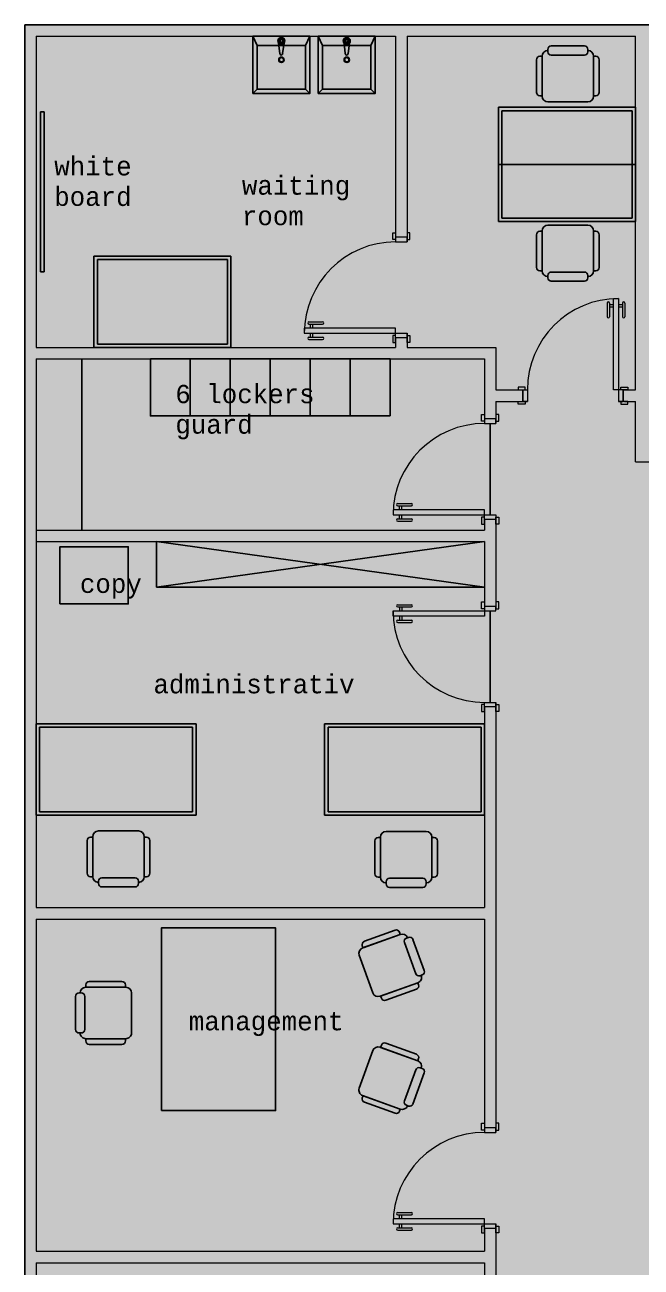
# Model space of a CAD drawing. Header units: millimetres. Extents: x 1.2 to 36.9, y 0.9 to 18.9.
# Drawn here: x 1.2 to 6.6, y 8.05 to 18.92 of the extents above; entities that cross this region are included whole.
import ezdxf

# ---------------------------------------------------------------- set-up
doc = ezdxf.new("R2010")
doc.units = ezdxf.units.MM
doc.linetypes.add('DASHED2', pattern=[9.525, 6.35, -3.175])
doc.layers.add('2', color=252, linetype='Continuous')
doc.layers.add('6', color=175, linetype='Continuous')
doc.layers.add('Doors', color=35, linetype='Continuous', lineweight=5)
doc.layers.add('Wall', color=5, linetype='Continuous', lineweight=18)
doc.styles.add('LUCIDA', font='lucon.TTF')

msp = doc.modelspace()

# ---------------------------------------------------------------- hatches: boundary and pattern name
at = {"true_color": 0xc6c4c3}
msp.add_hatch(color=9, dxfattribs=at).paths.add_polyline_path([(1.202, 18.922), (27.85, 18.922), (27.85, 18.604), (36.623, 18.604), (36.623, 15.461), (36.877, 15.46), (36.877, 7.342), (27.857, 7.342), (27.857, 7.556), (24.757, 7.556), (24.757, 0.922), (1.202, 0.922), (1.202, 18.922)])

# ---------------------------------------------------------------- linework, layer by layer
msp.add_lwpolyline([(1.202, 18.922), (27.85, 18.922), (27.85, 18.604), (36.623, 18.604), (36.623, 15.461), (36.877, 15.46), (36.877, 7.342), (27.857, 7.342), (27.857, 7.556), (24.757, 7.556), (24.757, 0.922), (1.202, 0.922), (1.202, 18.922)], close=True)
at = {"layer": '6', "ltscale": 1.2}
for p, q in [((3.238, 18.74), (3.2, 18.822)), ((3.811, 18.74), (3.773, 18.822)), ((3.238, 18.36), (3.2, 18.322)), ((3.662, 18.36), (3.7, 18.322)), ((3.811, 18.36), (3.773, 18.322)), ((4.235, 18.36), (4.273, 18.322))]:
    msp.add_line(p, q, dxfattribs=at)
at = {"layer": '6'}
for p, q in [((3.662, 18.74), (3.7, 18.822)), ((4.235, 18.74), (4.273, 18.822)), ((3.238, 18.36), (3.238, 18.74)), ((3.238, 18.74), (3.662, 18.74)), ((3.436, 18.67), (3.426, 18.762)), ((3.473, 18.761), (3.461, 18.67)), ((3.662, 18.74), (3.662, 18.36)), ((3.811, 18.36), (3.811, 18.74)), ((3.811, 18.74), (4.235, 18.74)), ((4.01, 18.67), (3.999, 18.762)), ((4.047, 18.761), (4.035, 18.67)), ((4.235, 18.74), (4.235, 18.36)), ((5.785, 18.687), (5.785, 18.707)), ((5.815, 18.737), (6.105, 18.737)), ((6.135, 18.707), (6.135, 18.687)), ((5.685, 18.617), (5.685, 18.331)), ((5.735, 18.647), (5.715, 18.647)), ((5.735, 18.301), (5.735, 18.647)), ((5.735, 18.647), (5.735, 18.297)), ((5.785, 18.697), (5.785, 18.697)), ((6.105, 18.657), (5.815, 18.657)), ((6.185, 18.301), (6.185, 18.647)), ((6.185, 18.297), (6.185, 18.647)), ((6.185, 18.647), (6.205, 18.647)), ((6.235, 18.617), (6.235, 18.331)), ((3.662, 18.36), (3.238, 18.36)), ((4.235, 18.36), (3.811, 18.36)), ((5.715, 18.301), (5.735, 18.301)), ((6.205, 18.301), (6.185, 18.301)), ((5.352, 17.6), (5.352, 18.2)), ((5.352, 18.2), (6.552, 18.2)), ((5.382, 17.23), (5.382, 18.17)), ((6.522, 18.17), (5.382, 18.17)), ((5.785, 18.247), (6.135, 18.247)), ((6.522, 18.17), (6.522, 17.23)), ((6.552, 18.2), (6.552, 17.6)), ((6.552, 17.6), (6.552, 18.2)), ((1.341, 18.16), (1.371, 18.16)), ((1.341, 18.16), (1.341, 16.76)), ((1.371, 18.16), (1.371, 16.76)), ((5.352, 17.7), (6.552, 17.7)), ((5.352, 17.2), (5.352, 17.6)), ((6.552, 17.6), (6.552, 17.2)), ((6.552, 17.2), (6.552, 17.6)), ((6.552, 17.2), (5.352, 17.2)), ((6.522, 17.23), (5.382, 17.23)), ((5.685, 16.798), (5.685, 17.085)), ((5.715, 17.115), (5.735, 17.115)), ((5.735, 16.768), (5.735, 17.118)), ((5.735, 17.115), (5.735, 16.768)), ((5.785, 17.168), (6.135, 17.168)), ((6.185, 17.118), (6.185, 16.768)), ((6.185, 17.115), (6.185, 16.768)), ((6.205, 17.115), (6.185, 17.115)), ((6.235, 16.798), (6.235, 17.085)), ((3.008, 16.898), (1.808, 16.898)), ((1.808, 16.898), (1.808, 16.098)), ((1.808, 16.098), (1.808, 16.898)), ((1.838, 16.868), (1.838, 16.128)), ((1.838, 16.868), (2.978, 16.868)), ((2.978, 16.128), (2.978, 16.868)), ((3.008, 16.098), (3.008, 16.898)), ((1.341, 16.76), (1.371, 16.76)), ((5.735, 16.768), (5.715, 16.768)), ((6.105, 16.758), (5.815, 16.758)), ((6.185, 16.768), (6.205, 16.768)), ((5.785, 16.728), (5.785, 16.708)), ((5.785, 16.718), (5.785, 16.718)), ((5.815, 16.678), (6.105, 16.678)), ((6.135, 16.708), (6.135, 16.728)), ((1.808, 16.098), (3.008, 16.098)), ((1.838, 16.128), (2.978, 16.128)), ((5.279, 15.432), (5.279, 14.632)), ((5.279, 12.991), (5.279, 13.791)), ((1.302, 12.034), (1.302, 12.804)), ((1.302, 12.804), (2.702, 12.804)), ((1.302, 12.004), (1.302, 12.804)), ((1.332, 12.034), (1.332, 12.774)), ((1.332, 12.774), (2.672, 12.774)), ((2.672, 12.034), (2.672, 12.774)), ((2.702, 12.004), (2.702, 12.804)), ((3.829, 12.004), (3.829, 12.804)), ((3.829, 12.804), (5.229, 12.804)), ((3.829, 12.004), (3.829, 12.804)), ((3.859, 12.034), (3.859, 12.774)), ((3.859, 12.774), (5.199, 12.774)), ((5.199, 12.034), (5.199, 12.774)), ((5.229, 12.004), (5.229, 12.804)), ((2.702, 12.004), (1.302, 12.004)), ((1.332, 12.034), (2.672, 12.034)), ((5.229, 12.004), (3.829, 12.004)), ((3.859, 12.034), (5.199, 12.034)), ((1.848, 11.865), (2.198, 11.865)), ((4.368, 11.861), (4.718, 11.861)), ((1.748, 11.495), (1.748, 11.781)), ((1.778, 11.811), (1.798, 11.811)), ((1.798, 11.465), (1.798, 11.815)), ((1.798, 11.811), (1.798, 11.465)), ((2.248, 11.815), (2.248, 11.465)), ((2.248, 11.811), (2.248, 11.465)), ((2.268, 11.811), (2.248, 11.811)), ((2.298, 11.495), (2.298, 11.781)), ((4.268, 11.491), (4.268, 11.778)), ((4.298, 11.808), (4.318, 11.808)), ((4.318, 11.461), (4.318, 11.811)), ((4.318, 11.808), (4.318, 11.461)), ((4.768, 11.811), (4.768, 11.461)), ((4.768, 11.808), (4.768, 11.461)), ((4.788, 11.808), (4.768, 11.808)), ((4.818, 11.491), (4.818, 11.778)), ((1.798, 11.465), (1.778, 11.465)), ((1.848, 11.425), (1.848, 11.405)), ((2.168, 11.455), (1.878, 11.455)), ((2.198, 11.405), (2.198, 11.425)), ((2.248, 11.465), (2.268, 11.465)), ((4.318, 11.461), (4.298, 11.461)), ((4.368, 11.421), (4.368, 11.401)), ((4.688, 11.451), (4.398, 11.451)), ((4.718, 11.401), (4.718, 11.421)), ((4.768, 11.461), (4.788, 11.461)), ((1.848, 11.415), (1.848, 11.415)), ((1.878, 11.375), (2.168, 11.375)), ((4.368, 11.411), (4.368, 11.411)), ((4.398, 11.371), (4.688, 11.371)), ((4.446, 10.997), (4.177, 10.9)), ((4.491, 10.96), (4.162, 10.841)), ((4.166, 10.842), (4.491, 10.96)), ((4.491, 10.96), (4.485, 10.979)), ((4.627, 10.616), (4.528, 10.888)), ((4.546, 10.927), (4.565, 10.934)), ((4.555, 10.93), (4.555, 10.93)), ((4.603, 10.916), (4.702, 10.643)), ((4.132, 10.777), (4.251, 10.448)), ((4.159, 10.861), (4.166, 10.842)), ((4.684, 10.605), (4.665, 10.598)), ((1.677, 10.447), (1.697, 10.447)), ((1.737, 10.497), (1.737, 10.517)), ((2.083, 10.497), (1.737, 10.497)), ((2.087, 10.497), (1.737, 10.497)), ((1.767, 10.547), (2.053, 10.547)), ((2.083, 10.517), (2.083, 10.497)), ((2.137, 10.097), (2.137, 10.447)), ((4.315, 10.418), (4.645, 10.537)), ((4.319, 10.419), (4.645, 10.537)), ((4.633, 10.48), (4.364, 10.383)), ((4.645, 10.537), (4.651, 10.518)), ((1.647, 10.127), (1.647, 10.417)), ((1.727, 10.417), (1.727, 10.127)), ((4.326, 10.401), (4.319, 10.419)), ((1.697, 10.097), (1.677, 10.097)), ((1.687, 10.097), (1.687, 10.097)), ((2.083, 10.047), (1.737, 10.047)), ((1.737, 10.047), (2.087, 10.047)), ((1.737, 10.047), (1.737, 10.027)), ((2.083, 10.027), (2.083, 10.047)), ((4.633, 9.91), (4.364, 10.008)), ((1.767, 9.997), (2.053, 9.997)), ((4.132, 9.613), (4.251, 9.942)), ((4.315, 9.972), (4.645, 9.853)), ((4.326, 9.99), (4.319, 9.971)), ((4.319, 9.971), (4.645, 9.853)), ((4.645, 9.853), (4.651, 9.872)), ((4.684, 9.786), (4.665, 9.793)), ((4.627, 9.775), (4.528, 9.502)), ((4.603, 9.475), (4.702, 9.747)), ((4.159, 9.529), (4.166, 9.548)), ((4.491, 9.43), (4.162, 9.549)), ((4.166, 9.548), (4.491, 9.43)), ((4.446, 9.394), (4.177, 9.491)), ((4.546, 9.464), (4.565, 9.457)), ((4.491, 9.43), (4.485, 9.412)), ((4.555, 9.46), (4.555, 9.46))]:
    msp.add_line(p, q, dxfattribs=at)
at = {"layer": '6', "linetype": 'Continuous'}
for p, q in [((1.702, 15.998), (1.702, 14.498)), ((2.355, 13.998), (5.229, 14.398)), ((2.355, 14.398), (2.355, 13.998)), ((2.355, 14.398), (5.229, 13.998)), ((2.355, 13.998), (5.229, 13.998))]:
    msp.add_line(p, q, dxfattribs=at)
at = {"layer": '6'}
for points in [[(3.7, 18.822), (3.7, 18.322), (3.2, 18.322), (3.2, 18.822)], [(4.273, 18.822), (4.273, 18.322), (3.773, 18.322), (3.773, 18.822)], [(3.436, 18.801), (3.427, 18.774), (3.45, 18.757), (3.473, 18.774), (3.464, 18.801)], [(4.009, 18.801), (4, 18.774), (4.023, 18.757), (4.046, 18.774), (4.038, 18.801)], [(1.509, 13.853), (2.109, 13.853), (2.109, 14.353), (1.509, 14.353)], [(2.399, 9.417), (3.399, 9.417), (3.399, 11.017), (2.399, 11.017)]]:
    msp.add_lwpolyline(points, close=True, dxfattribs=at)
at = {"layer": '6', "linetype": 'Continuous'}
for points in [[(2.652, 15.498), (2.302, 15.498), (2.302, 15.998), (2.652, 15.998)], [(3.002, 15.498), (2.652, 15.498), (2.652, 15.998), (3.002, 15.998)], [(3.352, 15.498), (3.002, 15.498), (3.002, 15.998), (3.352, 15.998)], [(3.702, 15.498), (3.352, 15.498), (3.352, 15.998), (3.702, 15.998)], [(4.052, 15.498), (3.702, 15.498), (3.702, 15.998), (4.052, 15.998)], [(4.402, 15.498), (4.052, 15.498), (4.052, 15.998), (4.402, 15.998)]]:
    msp.add_lwpolyline(points, close=True, dxfattribs=at)
at = {"layer": '6'}
for centre, radius in [((3.45, 18.781), 0.0309), ((3.45, 18.781), 0.0126), ((4.023, 18.781), 0.0309), ((4.023, 18.781), 0.0126), ((3.45, 18.616), 0.0237), ((3.45, 18.616), 0.019), ((4.023, 18.616), 0.0237), ((4.023, 18.616), 0.019)]:
    msp.add_circle(centre, radius, dxfattribs=at)
for centre in [(3.449, 18.67), (4.022, 18.67)]:
    msp.add_arc(centre, 0.0123, 179.5099, 359.5099, dxfattribs=at)
for centre, major_axis, start_param, end_param in [((5.815, 18.707), (-0.0212, 0.0212), -0.785398, 0.785398), ((6.105, 18.707), (-0.0212, 0.0212), 3.926991, 5.497787), ((5.715, 18.617), (-0.0212, 0.0212), -0.785398, 0.785398), ((5.785, 18.647), (0.0354, 0.0354), 0.785398, 2.356194), ((5.815, 18.687), (-0.0212, 0.0212), 0.785398, 2.356194), ((6.105, 18.687), (0.0212, 0.0212), 3.926991, 5.497787), ((6.135, 18.647), (-0.0354, 0.0354), 3.926991, 5.497787), ((6.205, 18.617), (0.0212, 0.0212), 5.497787, 7.068583), ((5.715, 18.331), (0.0212, 0.0212), 2.356194, 3.926991), ((5.785, 18.297), (-0.0354, 0.0354), 0.785398, 2.356194), ((6.135, 18.297), (0.0354, 0.0354), 3.926991, 5.497787), ((6.205, 18.331), (-0.0212, 0.0212), 2.356194, 3.926991), ((4.456, 10.969), (0.0212, 0.0212), 5.845001, 7.415797), ((4.187, 10.871), (0.0212, 0.0212), 1.132612, 2.703408), ((4.508, 10.913), (0.0354, 0.0354), 5.845001, 7.415797), ((4.556, 10.899), (0.0212, 0.0212), 1.132612, 2.703408), ((4.575, 10.905), (0.0212, 0.0212), 5.845001, 7.415797), ((4.179, 10.794), (0.0354, 0.0354), 1.132612, 2.703408), ((4.655, 10.626), (0.0212, 0.0212), 2.703408, 4.274204), ((4.628, 10.584), (0.0354, 0.0354), 4.274204, 5.845001), ((4.674, 10.633), (0.0212, 0.0212), 4.274204, 5.845001), ((1.677, 10.417), (0.0212, 0.0212), 0.785398, 2.356194), ((1.737, 10.447), (0.0354, 0.0354), 0.785398, 2.356194), ((1.697, 10.417), (-0.0212, 0.0212), 3.926991, 5.497787), ((1.767, 10.517), (0.0212, 0.0212), 0.785398, 2.356194), ((2.053, 10.517), (-0.0212, 0.0212), 3.926991, 5.497787), ((2.087, 10.447), (0.0354, 0.0354), 5.497787, 7.068583), ((4.298, 10.465), (0.0354, 0.0354), 2.703408, 4.274204), ((4.623, 10.508), (0.0212, 0.0212), 4.274204, 5.845001), ((4.354, 10.411), (0.0212, 0.0212), 2.703408, 4.274204), ((1.677, 10.127), (-0.0212, 0.0212), 0.785398, 2.356194), ((1.697, 10.127), (0.0212, 0.0212), 3.926991, 5.497787), ((1.737, 10.097), (0.0354, 0.0354), 2.356194, 3.926991), ((1.767, 10.027), (-0.0212, 0.0212), 0.785398, 2.356194), ((2.053, 10.027), (0.0212, 0.0212), 3.926991, 5.497787), ((2.087, 10.097), (-0.0354, 0.0354), 2.356194, 3.926991)]:
    msp.add_ellipse(centre, major_axis=major_axis, ratio=1, start_param=start_param, end_param=end_param, dxfattribs=at)
at = {"layer": '6', "extrusion": (0, 0, -1)}
for centre, major_axis, start_param, end_param in [((5.715, 17.085), (-0.0212, 0.0212), 5.497787, 7.068583), ((5.785, 17.118), (0.0354, 0.0354), 3.926991, 5.497787), ((6.135, 17.118), (-0.0354, 0.0354), 0.785398, 2.356194), ((6.205, 17.085), (0.0212, 0.0212), -0.785398, 0.785398), ((5.715, 16.798), (0.0212, 0.0212), 2.356194, 3.926991), ((5.785, 16.768), (-0.0354, 0.0354), 3.926991, 5.497787), ((5.815, 16.728), (0.0212, 0.0212), 3.926991, 5.497787), ((6.105, 16.728), (-0.0212, 0.0212), 0.785398, 2.356194), ((6.135, 16.768), (0.0354, 0.0354), 0.785398, 2.356194), ((6.205, 16.798), (-0.0212, 0.0212), 2.356194, 3.926991), ((5.815, 16.708), (0.0212, 0.0212), 2.356194, 3.926991), ((6.105, 16.708), (0.0212, 0.0212), 0.785398, 2.356194), ((1.848, 11.815), (-0.0354, 0.0354), 5.497787, 7.068583), ((2.198, 11.815), (-0.0354, 0.0354), 0.785398, 2.356194), ((4.368, 11.811), (-0.0354, 0.0354), 5.497787, 7.068583), ((4.718, 11.811), (-0.0354, 0.0354), 0.785398, 2.356194), ((1.778, 11.781), (-0.0212, 0.0212), 5.497787, 7.068583), ((2.268, 11.781), (0.0212, 0.0212), -0.785398, 0.785398), ((4.298, 11.778), (-0.0212, 0.0212), 5.497787, 7.068583), ((4.788, 11.778), (0.0212, 0.0212), -0.785398, 0.785398), ((1.778, 11.495), (0.0212, 0.0212), 2.356194, 3.926991), ((1.848, 11.465), (-0.0354, 0.0354), 3.926991, 5.497787), ((1.878, 11.425), (0.0212, 0.0212), 3.926991, 5.497787), ((2.168, 11.425), (-0.0212, 0.0212), 0.785398, 2.356194), ((2.198, 11.465), (0.0354, 0.0354), 0.785398, 2.356194), ((2.268, 11.495), (-0.0212, 0.0212), 2.356194, 3.926991), ((4.298, 11.491), (0.0212, 0.0212), 2.356194, 3.926991), ((4.368, 11.461), (-0.0354, 0.0354), 3.926991, 5.497787), ((4.398, 11.421), (0.0212, 0.0212), 3.926991, 5.497787), ((4.688, 11.421), (-0.0212, 0.0212), 0.785398, 2.356194), ((4.718, 11.461), (0.0354, 0.0354), 0.785398, 2.356194), ((4.788, 11.491), (-0.0212, 0.0212), 2.356194, 3.926991), ((1.878, 11.405), (0.0212, 0.0212), 2.356194, 3.926991), ((2.168, 11.405), (0.0212, 0.0212), 0.785398, 2.356194), ((4.398, 11.401), (0.0212, 0.0212), 2.356194, 3.926991), ((4.688, 11.401), (0.0212, 0.0212), 0.785398, 2.356194), ((4.354, 9.98), (-0.0212, 0.0212), 5.845001, 7.415797), ((4.298, 9.925), (-0.0354, 0.0354), 5.845001, 7.415797), ((4.623, 9.882), (-0.0212, 0.0212), 1.132612, 2.703408), ((4.655, 9.764), (-0.0212, 0.0212), 5.845001, 7.415797), ((4.628, 9.806), (-0.0354, 0.0354), 1.132612, 2.703408), ((4.674, 9.758), (-0.0212, 0.0212), 1.132612, 2.703408), ((4.179, 9.596), (-0.0354, 0.0354), 4.274204, 5.845001), ((4.187, 9.519), (-0.0212, 0.0212), 4.274204, 5.845001), ((4.556, 9.492), (-0.0212, 0.0212), 4.274204, 5.845001), ((4.575, 9.485), (-0.0212, 0.0212), 2.703408, 4.274204), ((4.456, 9.422), (-0.0212, 0.0212), 2.703408, 4.274204), ((4.508, 9.477), (-0.0354, 0.0354), 2.703408, 4.274204)]:
    msp.add_ellipse(centre, major_axis=major_axis, ratio=1, start_param=start_param, end_param=end_param, dxfattribs=at)
at = {"layer": 'Doors'}
for p, q in [((4.426, 17.042), (4.426, 17.102)), ((4.426, 17.102), (4.451, 17.102)), ((4.451, 17.102), (4.451, 17.042)), ((4.576, 17.102), (4.551, 17.102)), ((4.551, 17.102), (4.551, 17.042)), ((4.576, 17.042), (4.576, 17.102)), ((4.451, 17.042), (4.426, 17.042)), ((4.451, 17.062), (4.451, 17.022)), ((4.551, 17.062), (4.451, 17.062)), ((4.451, 17.022), (4.551, 17.022)), ((4.551, 17.062), (4.551, 17.022)), ((4.551, 17.022), (4.551, 17.062)), ((4.551, 17.042), (4.576, 17.042)), ((6.305, 16.486), (6.305, 16.366)), ((6.325, 16.486), (6.325, 16.366)), ((6.36, 16.471), (6.325, 16.471)), ((6.36, 16.451), (6.325, 16.451)), ((6.36, 16.526), (6.405, 16.526)), ((6.36, 15.726), (6.36, 16.526)), ((6.405, 16.526), (6.405, 15.726)), ((6.44, 16.471), (6.405, 16.471)), ((6.44, 16.451), (6.405, 16.451)), ((6.44, 16.486), (6.44, 16.366)), ((6.46, 16.486), (6.46, 16.366)), ((3.691, 16.322), (3.811, 16.322)), ((3.651, 16.267), (3.651, 16.222)), ((4.451, 16.267), (3.651, 16.267)), ((3.651, 16.222), (4.451, 16.222)), ((3.691, 16.302), (3.811, 16.302)), ((3.706, 16.267), (3.706, 16.302)), ((3.706, 16.187), (3.706, 16.222)), ((3.726, 16.267), (3.726, 16.302)), ((3.726, 16.187), (3.726, 16.222)), ((4.451, 16.222), (4.451, 16.267)), ((4.451, 16.182), (4.451, 16.222)), ((4.451, 16.222), (4.551, 16.222)), ((4.551, 16.182), (4.551, 16.222)), ((4.551, 16.222), (4.551, 16.182)), ((3.691, 16.187), (3.811, 16.187)), ((3.691, 16.167), (3.811, 16.167)), ((4.426, 16.202), (4.426, 16.142)), ((4.451, 16.202), (4.426, 16.202)), ((4.426, 16.142), (4.451, 16.142)), ((4.451, 16.142), (4.451, 16.202)), ((4.551, 16.182), (4.451, 16.182)), ((4.551, 16.142), (4.551, 16.202)), ((4.551, 16.202), (4.576, 16.202)), ((4.576, 16.142), (4.551, 16.142)), ((4.576, 16.202), (4.576, 16.142)), ((5.585, 15.751), (5.525, 15.751)), ((5.525, 15.751), (5.525, 15.726)), ((5.525, 15.726), (5.585, 15.726)), ((5.565, 15.726), (5.605, 15.726)), ((5.565, 15.626), (5.565, 15.726)), ((5.585, 15.726), (5.585, 15.751)), ((5.605, 15.726), (5.605, 15.626)), ((6.405, 15.726), (6.36, 15.726)), ((6.445, 15.726), (6.405, 15.726)), ((6.405, 15.726), (6.405, 15.626)), ((6.425, 15.751), (6.485, 15.751)), ((6.425, 15.726), (6.425, 15.751)), ((6.485, 15.726), (6.425, 15.726)), ((6.445, 15.626), (6.445, 15.726)), ((6.485, 15.751), (6.485, 15.726)), ((5.525, 15.601), (5.525, 15.626)), ((5.525, 15.626), (5.585, 15.626)), ((5.585, 15.601), (5.525, 15.601)), ((5.565, 15.626), (5.605, 15.626)), ((5.605, 15.626), (5.565, 15.626)), ((5.585, 15.626), (5.585, 15.601)), ((6.445, 15.626), (6.405, 15.626)), ((6.405, 15.626), (6.445, 15.626)), ((6.485, 15.626), (6.425, 15.626)), ((6.425, 15.626), (6.425, 15.601)), ((6.425, 15.601), (6.485, 15.601)), ((6.485, 15.601), (6.485, 15.626)), ((5.204, 15.452), (5.204, 15.512)), ((5.204, 15.512), (5.229, 15.512)), ((5.229, 15.452), (5.204, 15.452)), ((5.229, 15.512), (5.229, 15.452)), ((5.229, 15.472), (5.229, 15.432)), ((5.329, 15.472), (5.229, 15.472)), ((5.354, 15.512), (5.329, 15.512)), ((5.329, 15.512), (5.329, 15.452)), ((5.329, 15.472), (5.329, 15.432)), ((5.329, 15.432), (5.329, 15.472)), ((5.329, 15.452), (5.354, 15.452)), ((5.354, 15.452), (5.354, 15.512)), ((5.229, 15.432), (5.329, 15.432)), ((4.469, 14.732), (4.589, 14.732)), ((4.469, 14.712), (4.589, 14.712)), ((4.484, 14.677), (4.484, 14.712)), ((4.504, 14.677), (4.504, 14.712)), ((4.429, 14.677), (4.429, 14.632)), ((5.229, 14.677), (4.429, 14.677)), ((4.429, 14.632), (5.229, 14.632)), ((4.469, 14.597), (4.589, 14.597)), ((4.469, 14.577), (4.589, 14.577)), ((4.484, 14.597), (4.484, 14.632)), ((4.504, 14.597), (4.504, 14.632)), ((5.204, 14.612), (5.204, 14.552)), ((5.229, 14.612), (5.204, 14.612)), ((5.229, 14.632), (5.229, 14.677)), ((5.229, 14.592), (5.229, 14.632)), ((5.229, 14.632), (5.329, 14.632)), ((5.229, 14.552), (5.229, 14.612)), ((5.329, 14.592), (5.229, 14.592)), ((5.329, 14.632), (5.329, 14.592)), ((5.329, 14.552), (5.329, 14.612)), ((5.329, 14.612), (5.354, 14.612)), ((5.354, 14.612), (5.354, 14.552)), ((5.204, 14.552), (5.229, 14.552)), ((5.354, 14.552), (5.329, 14.552)), ((4.469, 13.846), (4.589, 13.846)), ((4.469, 13.826), (4.589, 13.826)), ((4.484, 13.826), (4.484, 13.791)), ((4.504, 13.826), (4.504, 13.791)), ((5.204, 13.811), (5.204, 13.871)), ((5.204, 13.871), (5.229, 13.871)), ((5.229, 13.871), (5.229, 13.811)), ((5.229, 13.831), (5.229, 13.791)), ((5.329, 13.831), (5.229, 13.831)), ((5.354, 13.871), (5.329, 13.871)), ((5.329, 13.871), (5.329, 13.811)), ((5.329, 13.791), (5.329, 13.831)), ((5.354, 13.811), (5.354, 13.871)), ((4.429, 13.746), (4.429, 13.791)), ((4.429, 13.791), (5.229, 13.791)), ((5.229, 13.746), (4.429, 13.746)), ((4.469, 13.711), (4.589, 13.711)), ((4.484, 13.746), (4.484, 13.711)), ((4.504, 13.746), (4.504, 13.711)), ((5.229, 13.811), (5.204, 13.811)), ((5.229, 13.791), (5.329, 13.791)), ((5.229, 13.791), (5.229, 13.746)), ((5.329, 13.811), (5.354, 13.811)), ((4.469, 13.691), (4.589, 13.691)), ((5.204, 12.971), (5.204, 12.911)), ((5.229, 12.971), (5.204, 12.971)), ((5.229, 12.951), (5.229, 12.991)), ((5.229, 12.991), (5.329, 12.991)), ((5.229, 12.911), (5.229, 12.971)), ((5.329, 12.951), (5.229, 12.951)), ((5.329, 12.951), (5.329, 12.991)), ((5.329, 12.991), (5.329, 12.951)), ((5.329, 12.911), (5.329, 12.971)), ((5.329, 12.971), (5.354, 12.971)), ((5.354, 12.971), (5.354, 12.911)), ((5.204, 12.911), (5.229, 12.911)), ((5.354, 12.911), (5.329, 12.911)), ((5.204, 9.246), (5.204, 9.306)), ((5.204, 9.306), (5.229, 9.306)), ((5.229, 9.246), (5.204, 9.246)), ((5.229, 9.306), (5.229, 9.246)), ((5.229, 9.266), (5.229, 9.226)), ((5.329, 9.266), (5.229, 9.266)), ((5.354, 9.306), (5.329, 9.306)), ((5.329, 9.306), (5.329, 9.246)), ((5.329, 9.266), (5.329, 9.226)), ((5.329, 9.226), (5.329, 9.266)), ((5.329, 9.246), (5.354, 9.246)), ((5.354, 9.246), (5.354, 9.306)), ((5.229, 9.226), (5.329, 9.226)), ((4.469, 8.526), (4.589, 8.526)), ((4.469, 8.506), (4.589, 8.506)), ((4.484, 8.471), (4.484, 8.506)), ((4.504, 8.471), (4.504, 8.506)), ((4.429, 8.471), (4.429, 8.426)), ((5.229, 8.471), (4.429, 8.471)), ((4.429, 8.426), (5.229, 8.426)), ((4.469, 8.391), (4.589, 8.391)), ((4.484, 8.391), (4.484, 8.426)), ((4.504, 8.391), (4.504, 8.426)), ((5.204, 8.406), (5.204, 8.346)), ((5.229, 8.406), (5.204, 8.406)), ((5.229, 8.426), (5.229, 8.471)), ((5.229, 8.386), (5.229, 8.426)), ((5.229, 8.426), (5.329, 8.426)), ((5.229, 8.346), (5.229, 8.406)), ((5.329, 8.386), (5.229, 8.386)), ((5.329, 8.386), (5.329, 8.426)), ((5.329, 8.426), (5.329, 8.386)), ((5.329, 8.346), (5.329, 8.406)), ((5.329, 8.406), (5.354, 8.406)), ((5.354, 8.406), (5.354, 8.346)), ((4.469, 8.371), (4.589, 8.371)), ((5.204, 8.346), (5.229, 8.346)), ((5.354, 8.346), (5.329, 8.346))]:
    msp.add_line(p, q, dxfattribs=at)
at = {"layer": 'Doors', "linetype": 'DASHED2', "ltscale": 1500}
for centre, start, end in [((4.451, 16.222), 90, 180), ((6.405, 15.726), 90, 180), ((5.229, 14.632), 90, 180), ((5.229, 13.791), 180, 270), ((5.229, 8.426), 90, 180)]:
    msp.add_arc(centre, 0.8, start, end, dxfattribs=at)
at = {"layer": 'Doors'}
for centre, start, end in [((6.315, 16.486), 0, 180), ((6.45, 16.486), 0, 180), ((3.691, 16.312), 90, 270), ((3.811, 16.312), 270, 90), ((6.315, 16.366), 180, 0), ((6.45, 16.366), 180, 0), ((3.691, 16.177), 90, 270), ((3.811, 16.177), 270, 90), ((4.469, 14.722), 90, 270), ((4.589, 14.722), 270, 90), ((4.469, 14.587), 90, 270), ((4.589, 14.587), 270, 90), ((4.469, 13.836), 90, 270), ((4.589, 13.836), 270, 90), ((4.469, 13.701), 90, 270), ((4.589, 13.701), 270, 90), ((4.469, 8.516), 90, 270), ((4.589, 8.516), 270, 90), ((4.469, 8.381), 90, 270), ((4.589, 8.381), 270, 90)]:
    msp.add_arc(centre, 0.01, start, end, dxfattribs=at)
at = {"layer": 'Wall', "linetype": 'Continuous'}
for p, q in [((1.202, 18.922), (1.202, 0.922)), ((4.451, 18.822), (4.451, 17.062)), ((4.551, 18.822), (4.551, 17.062)), ((6.552, 15.726), (6.552, 18.822)), ((4.551, 17.062), (4.451, 17.062)), ((1.302, 16.098), (4.451, 16.098)), ((4.551, 16.182), (4.451, 16.182)), ((4.451, 16.182), (4.451, 16.098)), ((4.551, 16.182), (4.551, 16.098)), ((4.551, 16.098), (5.329, 16.098)), ((5.329, 16.098), (5.329, 15.726)), ((1.302, 15.998), (1.302, 11.194)), ((1.302, 15.998), (5.229, 15.998)), ((5.229, 15.998), (5.229, 15.472)), ((5.329, 15.726), (5.565, 15.726)), ((5.565, 15.726), (5.565, 15.626)), ((6.445, 15.726), (6.445, 15.626)), ((6.445, 15.726), (6.552, 15.726)), ((5.329, 15.626), (5.329, 15.54)), ((5.329, 15.626), (5.565, 15.626)), ((5.329, 15.626), (5.329, 15.472)), ((6.455, 15.626), (6.552, 15.626)), ((6.552, 15.097), (6.552, 15.626)), ((5.329, 15.472), (5.229, 15.472)), ((6.552, 15.097), (8.155, 15.097)), ((5.329, 14.592), (5.229, 14.592)), ((5.229, 14.592), (5.229, 14.498)), ((5.329, 14.592), (5.329, 13.831)), ((1.302, 14.498), (5.229, 14.498)), ((1.302, 14.398), (5.229, 14.398)), ((5.229, 14.398), (5.229, 13.831)), ((5.329, 13.831), (5.229, 13.831)), ((5.329, 12.951), (5.229, 12.951)), ((5.229, 12.951), (5.229, 11.194)), ((5.329, 12.951), (5.329, 9.266)), ((1.302, 11.194), (5.229, 11.194)), ((1.302, 11.094), (5.229, 11.094)), ((1.302, 11.094), (1.302, 8.186)), ((5.229, 11.094), (5.229, 9.266)), ((5.329, 9.266), (5.229, 9.266)), ((5.329, 8.386), (5.229, 8.386)), ((5.229, 8.386), (5.229, 8.186)), ((5.329, 8.386), (5.329, 5.976)), ((1.302, 8.186), (5.229, 8.186)), ((1.302, 8.086), (5.229, 8.086)), ((1.302, 8.086), (1.302, 4.997)), ((5.229, 8.086), (5.229, 5.976))]:
    msp.add_line(p, q, dxfattribs=at)
at = {"layer": 'Wall'}
for p, q in [((1.202, 18.922), (11.957, 18.922)), ((1.302, 18.822), (1.302, 16.098)), ((1.302, 18.822), (4.451, 18.822)), ((4.551, 18.822), (6.552, 18.822))]:
    msp.add_line(p, q, dxfattribs=at)

# ---------------------------------------------------------------- texts
at = {"layer": '2', "char_height": 0.16, "attachment_point": 1, "style": 'LUCIDA'}
for s, insert, width in [('white board', (1.46, 17.764), 0.94602), ('waiting room', (3.104, 17.595), 0.94602), ('6 lockers\\Pguard', (2.521, 15.77), 1.55626), ('copy', (1.685, 14.109), 0.94602), ('administrativ', (2.329, 13.23), 0.94602), ('management', (2.639, 10.28), 0.94602)]:
    msp.add_mtext(s, dxfattribs=dict(at, insert=insert, width=width))

doc.saveas('drawing.dxf')
